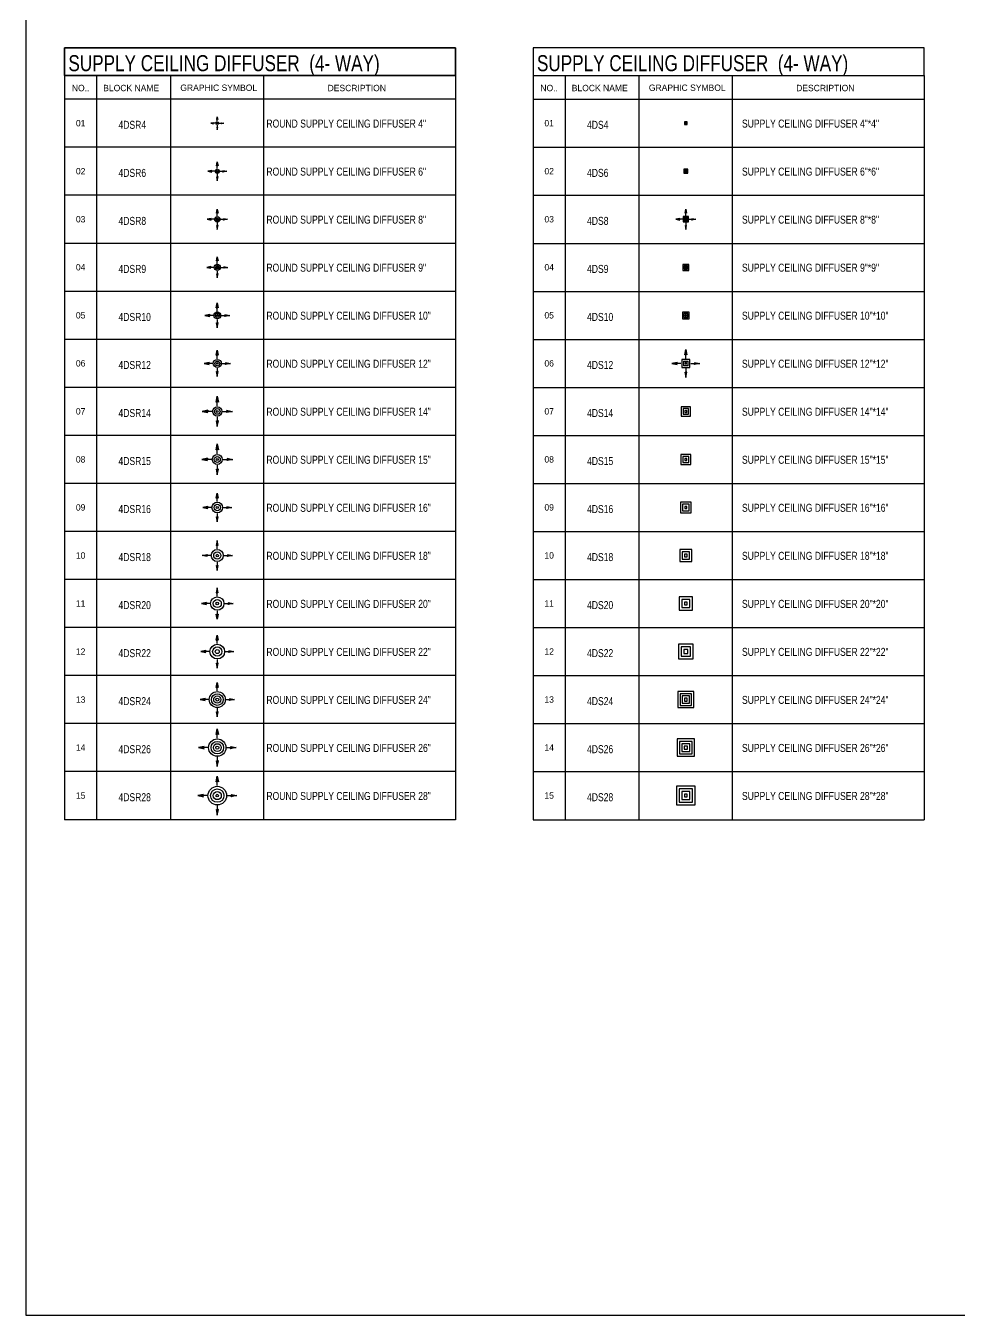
# Model space of a CAD drawing. Header units: millimetres. Extents: x -21221 to 1625077, y -149981 to 356550.
# Drawn here: x 232020 to 266989, y 212613 to 260938 of the extents above; entities that cross this region are included whole.
import ezdxf
from ezdxf.enums import TextEntityAlignment as Align

# ---------------------------------------------------------------- set-up
doc = ezdxf.new("R2010")
doc.units = ezdxf.units.MM
doc.header["$LTSCALE"] = 1000
doc.header["$MEASUREMENT"] = 0
doc.layers.get('0').update_dxf_attribs({"linetype": 'CONTINUOUS'})
doc.layers.add('11-F-A-DUCT', color=11, linetype='CONTINUOUS')
doc.layers.add('3- SUPPLY DUCT', color=3, linetype='CONTINUOUS')
doc.styles.add('STENCIL', font='stencil.shx')
doc.styles.add('style2', font='stencil.shx')

# ---------------------------------------------------------------- blocks, each defined once
blk = doc.blocks.new('4DS4')
at = {"color": 13}
for points in [[(-171, 0, 0, 21.4, 0), (-119, 0, 0, 0, 0), (-75, 0, 0, 0, 0)], [(0, 171, 0, 21.4, 0), (0, 119, 0, 0, 0), (0, 75, 0, 0, 0)], [(171, 0, 0, 21.4, 0), (119, 0, 0, 0, 0), (75, 0, 0, 0, 0)], [(0, -171, 0, 21.4, 0), (0, -119, 0, 0, 0), (0, -75, 0, 0, 0)]]:
    blk.add_lwpolyline(points, format="xyseb", dxfattribs=at)
at = {"color": 12}
blk.add_lwpolyline([(-50, -50), (50, -50), (50, 50), (-50, 50)], close=True, dxfattribs=at)
at = {"color": 13}
for points in [[(-30, -30), (30, -30), (30, 30), (-30, 30)], [(-10, -10), (10, -10), (10, 10), (-10, 10)]]:
    blk.add_lwpolyline(points, close=True, dxfattribs=at)
blk = doc.blocks.new('4DS6')
at = {"color": 13}
for points in [[(-245, 0, 0, 30.1, 0), (-172, 0, 0, 0, 0), (-110, 0, 0, 0, 0)], [(0, 245, 0, 30.1, 0), (0, 172, 0, 0, 0), (0, 110, 0, 0, 0)], [(245, 0, 0, 30.1, 0), (172, 0, 0, 0, 0), (110, 0, 0, 0, 0)], [(0, -245, 0, 30.1, 0), (0, -172, 0, 0, 0), (0, -110, 0, 0, 0)]]:
    blk.add_lwpolyline(points, format="xyseb", dxfattribs=at)
at = {"color": 12}
blk.add_lwpolyline([(-75, -75), (75, -75), (75, 75), (-75, 75)], close=True, dxfattribs=at)
at = {"color": 13}
for points in [[(-45, -45), (45, -45), (45, 45), (-45, 45)], [(-15, -15), (15, -15), (15, 15), (-15, 15)]]:
    blk.add_lwpolyline(points, close=True, dxfattribs=at)
blk = doc.blocks.new('4DS8')
at = {"color": 13}
for p, q in [((-228.125, 30), (-378.125, 0)), ((-125, 0), (-378.125, 0)), ((-378.125, 0), (-228.125, -30)), ((-228.125, 30), (-240.625, 0)), ((-228.125, -30), (-240.625, 0)), ((-30, 228.125), (0, 378.125)), ((-30, 228.125), (0, 240.625)), ((0, 125), (0, 378.125)), ((0, 378.125), (30, 228.125)), ((30, 228.125), (0, 240.625)), ((125, 0), (378.125, 0)), ((228.125, 30), (378.125, 0)), ((228.125, 30), (240.625, 0)), ((228.125, -30), (240.625, 0)), ((378.125, 0), (228.125, -30)), ((-30, -228.125), (0, -378.125)), ((-30, -228.125), (0, -240.625)), ((0, -125), (0, -378.125)), ((30, -228.125), (0, -240.625)), ((0, -378.125), (30, -228.125))]:
    blk.add_line(p, q, dxfattribs=at)
at = {"color": 12}
blk.add_lwpolyline([(-100, -100), (100, -100), (100, 100), (-100, 100)], close=True, dxfattribs=at)
at = {"color": 13}
for points in [[(-60, -60), (60, -60), (60, 60), (-60, 60)], [(-20, -20), (20, -20), (20, 20), (-20, 20)]]:
    blk.add_lwpolyline(points, close=True, dxfattribs=at)
for points in [[(-228.125, 30), (-240.625, 0), (-378.125, 0)], [(-228.125, -30), (-240.625, 0), (-378.125, 0)], [(-30, 228.125), (0, 240.625), (0, 378.125)], [(30, 228.125), (0, 240.625), (0, 378.125)], [(228.125, 30), (240.625, 0), (378.125, 0)], [(228.125, -30), (240.625, 0), (378.125, 0)], [(-30, -228.125), (0, -240.625), (0, -378.125)], [(30, -228.125), (0, -240.625), (0, -378.125)]]:
    blk.add_solid(points, dxfattribs=at)
blk = doc.blocks.new('4DS10')
at = {"color": 13}
for points in [[(0, 452, 0, 64.1, 0), (0, 295, 0, 0, 0), (0, 156, 0, 0, 0)], [(-452, 0, 0, 64.1, 0), (-295, 0, 0, 0, 0), (-156, 0, 0, 0, 0)], [(452, 0, 0, 64.1, 0), (295, 0, 0, 0, 0), (156, 0, 0, 0, 0)], [(0, -452, 0, 64.1, 0), (0, -295, 0, 0, 0), (0, -156, 0, 0, 0)]]:
    blk.add_lwpolyline(points, format="xyseb", dxfattribs=at)
at = {"color": 12}
blk.add_lwpolyline([(-125, -125), (125, -125), (125, 125), (-125, 125)], close=True, dxfattribs=at)
at = {"color": 13}
for points in [[(-75, -75), (75, -75), (75, 75), (-75, 75)], [(-25, -25), (25, -25), (25, 25), (-25, 25)]]:
    blk.add_lwpolyline(points, close=True, dxfattribs=at)
blk = doc.blocks.new('4DS12')
at = {"color": 13}
for p, q in [((-40, 325), (0, 525)), ((0, 188), (0, 525)), ((0, 525), (40, 325)), ((-325, 40), (-525, 0)), ((-188, 0), (-525, 0)), ((-525, 0), (-325, -40)), ((-325, 40), (-342, 0)), ((-325, -40), (-342, 0)), ((-90, 90), (-90, -90)), ((-90, 90), (90, 90)), ((-40, 325), (0, 342)), ((-30, 30), (-30, -30)), ((-30, 30), (30, 30)), ((40, 325), (0, 342)), ((30, -30), (30, 30)), ((90, -90), (90, 90)), ((188, 0), (525, 0)), ((325, 40), (525, 0)), ((325, 40), (342, 0)), ((325, -40), (342, 0)), ((525, 0), (325, -40)), ((90, -90), (-90, -90)), ((-40, -325), (0, -525)), ((-40, -325), (0, -342)), ((30, -30), (-30, -30)), ((0, -188), (0, -525)), ((40, -325), (0, -342)), ((0, -525), (40, -325))]:
    blk.add_line(p, q, dxfattribs=at)
at = {"color": 12}
blk.add_lwpolyline([(-150, -150), (150, -150), (150, 150), (-150, 150)], close=True, dxfattribs=at)
at = {"color": 13}
for points in [[(-40, 325), (0, 342), (0, 525)], [(40, 325), (0, 342), (0, 525)], [(-325, 40), (-342, 0), (-525, 0)], [(-325, -40), (-342, 0), (-525, 0)], [(325, 40), (342, 0), (525, 0)], [(325, -40), (342, 0), (525, 0)], [(-40, -325), (0, -342), (0, -525)], [(40, -325), (0, -342), (0, -525)]]:
    blk.add_solid(points, dxfattribs=at)
blk = doc.blocks.new('4DS16')
at = {"color": 13}
for points in [[(0, 657, 0, 89.8, 0), (0, 438, 0, 0, 0), (0, 244, 0, 0, 0)], [(-657, 0, 0, 89.8, 0), (-438, 0, 0, 0, 0), (-244, 0, 0, 0, 0)], [(657, 0, 0, 89.8, 0), (438, 0, 0, 0, 0), (244, 0, 0, 0, 0)], [(0, -657, 0, 89.8, 0), (0, -438, 0, 0, 0), (0, -244, 0, 0, 0)]]:
    blk.add_lwpolyline(points, format="xyseb", dxfattribs=at)
at = {"color": 12}
blk.add_lwpolyline([(-200, -200), (200, -200), (200, 200), (-200, 200)], close=True, dxfattribs=at)
at = {"color": 13}
for points in [[(-120, -120), (120, -120), (120, 120), (-120, 120)], [(-40, -40), (40, -40), (40, 40), (-40, 40)]]:
    blk.add_lwpolyline(points, close=True, dxfattribs=at)
blk = doc.blocks.new('4DS18')
at = {"color": 13}
for points in [[(0, 682, 0, 89.8, 0), (0, 463, 0, 0, 0), (0, 269, 0, 0, 0)], [(-682, 0, 0, 89.8, 0), (-463, 0, 0, 0, 0), (-269, 0, 0, 0, 0)], [(682, 0, 0, 89.8, 0), (463, 0, 0, 0, 0), (269, 0, 0, 0, 0)], [(0, -682, 0, 89.8, 0), (0, -463, 0, 0, 0), (0, -269, 0, 0, 0)]]:
    blk.add_lwpolyline(points, format="xyseb", dxfattribs=at)
at = {"color": 12}
blk.add_lwpolyline([(-225, -225), (225, -225), (225, 225), (-225, 225)], close=True, dxfattribs=at)
at = {"color": 13}
for points in [[(-135, -135), (135, -135), (135, 135), (-135, 135)], [(-45, -45), (45, -45), (45, 45), (-45, 45)]]:
    blk.add_lwpolyline(points, close=True, dxfattribs=at)
blk = doc.blocks.new('4DS20')
at = {"color": 13}
for points in [[(0, 784, 0, 105, 0), (0, 528, 0, 0, 0), (0, 301, 0, 0, 0)], [(-784, 0, 0, 105, 0), (-528, 0, 0, 0, 0), (-301, 0, 0, 0, 0)], [(784, 0, 0, 105, 0), (528, 0, 0, 0, 0), (301, 0, 0, 0, 0)], [(0, -784, 0, 105, 0), (0, -528, 0, 0, 0), (0, -301, 0, 0, 0)]]:
    blk.add_lwpolyline(points, format="xyseb", dxfattribs=at)
at = {"color": 12}
blk.add_lwpolyline([(-250, -250), (250, -250), (250, 250), (-250, 250)], close=True, dxfattribs=at)
at = {"color": 13}
for points in [[(-150, -150), (150, -150), (150, 150), (-150, 150)], [(-50, -50), (50, -50), (50, 50), (-50, 50)]]:
    blk.add_lwpolyline(points, close=True, dxfattribs=at)
blk = doc.blocks.new('4DS22')
at = {"color": 13}
for points in [[(0, 875, 0, 118, 0), (0, 588, 0, 0, 0), (0, 332, 0, 0, 0)], [(-875, 0, 0, 118, 0), (-588, 0, 0, 0, 0), (-332, 0, 0, 0, 0)], [(875, 0, 0, 118, 0), (588, 0, 0, 0, 0), (332, 0, 0, 0, 0)], [(0, -875, 0, 118, 0), (0, -588, 0, 0, 0), (0, -332, 0, 0, 0)]]:
    blk.add_lwpolyline(points, format="xyseb", dxfattribs=at)
at = {"color": 12}
blk.add_lwpolyline([(-275, -275), (275, -275), (275, 275), (-275, 275)], close=True, dxfattribs=at)
at = {"color": 13}
for points in [[(-175, -175), (175, -175), (175, 175), (-175, 175)], [(-75, -75), (75, -75), (75, 75), (-75, 75)]]:
    blk.add_lwpolyline(points, close=True, dxfattribs=at)
blk = doc.blocks.new('4DS24')
at = {"color": 13}
for points in [[(0, 967, 0, 131, 0), (0, 648, 0, 0, 0), (0, 364, 0, 0, 0)], [(-967, 0, 0, 131, 0), (-648, 0, 0, 0, 0), (-364, 0, 0, 0, 0)], [(967, 0, 0, 131, 0), (648, 0, 0, 0, 0), (364, 0, 0, 0, 0)], [(0, -967, 0, 131, 0), (0, -648, 0, 0, 0), (0, -364, 0, 0, 0)]]:
    blk.add_lwpolyline(points, format="xyseb", dxfattribs=at)
at = {"color": 12}
blk.add_lwpolyline([(-300, -300), (300, -300), (300, 300), (-300, 300)], close=True, dxfattribs=at)
at = {"color": 13}
for points in [[(-218, -218), (218, -218), (218, 218), (-218, 218)], [(-136, -136), (136, -136), (136, 136), (-136, 136)], [(-55, -55), (55, -55), (55, 55), (-55, 55)]]:
    blk.add_lwpolyline(points, close=True, dxfattribs=at)
blk = doc.blocks.new('4DS26')
at = {"color": 13}
for points in [[(0, 992, 0, 131, 0), (0, 673, 0, 0, 0), (0, 389, 0, 0, 0)], [(-992, 0, 0, 131, 0), (-673, 0, 0, 0, 0), (-389, 0, 0, 0, 0)], [(992, 0, 0, 131, 0), (673, 0, 0, 0, 0), (389, 0, 0, 0, 0)], [(0, -992, 0, 131, 0), (0, -673, 0, 0, 0), (0, -389, 0, 0, 0)]]:
    blk.add_lwpolyline(points, format="xyseb", dxfattribs=at)
at = {"color": 12}
blk.add_lwpolyline([(-325, -325), (325, -325), (325, 325), (-325, 325)], close=True, dxfattribs=at)
at = {"color": 13}
for points in [[(-236, -236), (236, -236), (236, 236), (-236, 236)], [(-148, -148), (148, -148), (148, 148), (-148, 148)], [(-59, -59), (59, -59), (59, 59), (-59, 59)]]:
    blk.add_lwpolyline(points, close=True, dxfattribs=at)
blk = doc.blocks.new('4DS28')
at = {"color": 13}
for points in [[(0, 950, 0, 118, 0), (0, 663, 0, 0, 0), (0, 407, 0, 0, 0)], [(-950, 0, 0, 118, 0), (-663, 0, 0, 0, 0), (-407, 0, 0, 0, 0)], [(950, 0, 0, 118, 0), (663, 0, 0, 0, 0), (407, 0, 0, 0, 0)], [(0, -950, 0, 118, 0), (0, -663, 0, 0, 0), (0, -407, 0, 0, 0)]]:
    blk.add_lwpolyline(points, format="xyseb", dxfattribs=at)
at = {"color": 12}
blk.add_lwpolyline([(-350, -350), (350, -350), (350, 350), (-350, 350)], close=True, dxfattribs=at)
at = {"color": 13}
for points in [[(-250, -250), (250, -250), (250, 250), (-250, 250)], [(-150, -150), (150, -150), (150, 150), (-150, 150)], [(-50, -50), (50, -50), (50, 50), (-50, 50)]]:
    blk.add_lwpolyline(points, close=True, dxfattribs=at)
blk = doc.blocks.new('4DS9')
at = {"color": 13}
for points in [[(-283, 0, 0, 30.1, 0), (-210, 0, 0, 0, 0), (-148, 0, 0, 0, 0)], [(0, 283, 0, 30.1, 0), (0, 210, 0, 0, 0), (0, 148, 0, 0, 0)], [(283, 0, 0, 30.1, 0), (210, 0, 0, 0, 0), (148, 0, 0, 0, 0)], [(0, -283, 0, 30.1, 0), (0, -210, 0, 0, 0), (0, -148, 0, 0, 0)]]:
    blk.add_lwpolyline(points, format="xyseb", dxfattribs=at)
at = {"color": 12}
blk.add_lwpolyline([(-112, -112), (112, -112), (112, 112), (-112, 112)], close=True, dxfattribs=at)
at = {"color": 13}
for points in [[(-68, -68), (68, -68), (68, 68), (-68, 68)], [(-22, -22), (22, -22), (22, 22), (-22, 22)]]:
    blk.add_lwpolyline(points, close=True, dxfattribs=at)
blk = doc.blocks.new('4DS15')
at = {"color": 13}
for points in [[(0, 677, 0, 96.2, 0), (0, 443, 0, 0, 0), (0, 234, 0, 0, 0)], [(-677, 0, 0, 96.2, 0), (-443, 0, 0, 0, 0), (-234, 0, 0, 0, 0)], [(677, 0, 0, 96.2, 0), (443, 0, 0, 0, 0), (234, 0, 0, 0, 0)], [(0, -677, 0, 96.2, 0), (0, -443, 0, 0, 0), (0, -234, 0, 0, 0)]]:
    blk.add_lwpolyline(points, format="xyseb", dxfattribs=at)
at = {"color": 12}
blk.add_lwpolyline([(-187, -187), (187, -187), (187, 187), (-187, 187)], close=True, dxfattribs=at)
at = {"color": 13}
for points in [[(-112, -112), (112, -112), (112, 112), (-112, 112)], [(-37, -37), (37, -37), (37, 37), (-37, 37)]]:
    blk.add_lwpolyline(points, close=True, dxfattribs=at)
blk = doc.blocks.new('4DS14')
at = {"color": 13}
for points in [[(0, 632, 0, 89.8, 0), (0, 413, 0, 0, 0), (0, 219, 0, 0, 0)], [(-632, 0, 0, 89.8, 0), (-413, 0, 0, 0, 0), (-219, 0, 0, 0, 0)], [(632, 0, 0, 89.8, 0), (413, 0, 0, 0, 0), (219, 0, 0, 0, 0)], [(0, -632, 0, 89.8, 0), (0, -413, 0, 0, 0), (0, -219, 0, 0, 0)]]:
    blk.add_lwpolyline(points, format="xyseb", dxfattribs=at)
at = {"color": 12}
blk.add_lwpolyline([(-175, -175), (175, -175), (175, 175), (-175, 175)], close=True, dxfattribs=at)
at = {"color": 13}
for points in [[(-105, -105), (105, -105), (105, 105), (-105, 105)], [(-35, -35), (35, -35), (35, 35), (-35, 35)]]:
    blk.add_lwpolyline(points, close=True, dxfattribs=at)
blk = doc.blocks.new('4DSR4')
at = {"color": 13}
for p, q in [((-144, 20), (-244, 0)), ((-75, 0), (-244, 0)), ((-244, 0), (-144, -20)), ((-144, 20), (-152, 0)), ((-144, -20), (-152, 0)), ((-20, 144), (0, 244)), ((-20, 144), (0, 152)), ((0, 75), (0, 244)), ((0, 244), (20, 144)), ((20, 144), (0, 152)), ((75, 0), (244, 0)), ((144, 20), (244, 0)), ((144, 20), (152, 0)), ((144, -20), (152, 0)), ((244, 0), (144, -20)), ((-20, -144), (0, -244)), ((-20, -144), (0, -152)), ((0, -75), (0, -244)), ((20, -144), (0, -152)), ((0, -244), (20, -144))]:
    blk.add_line(p, q, dxfattribs=at)
at = {"color": 12}
blk.add_circle((0, 0), 50, dxfattribs=at)
at = {"color": 13}
for radius in [30, 10]:
    blk.add_circle((0, 0), radius, dxfattribs=at)
for points in [[(-144, 20), (-152, 0), (-244, 0)], [(-144, -20), (-152, 0), (-244, 0)], [(-20, 144), (0, 152), (0, 244)], [(20, 144), (0, 152), (0, 244)], [(144, 20), (152, 0), (244, 0)], [(144, -20), (152, 0), (244, 0)], [(-20, -144), (0, -152), (0, -244)], [(20, -144), (0, -152), (0, -244)]]:
    blk.add_solid(points, dxfattribs=at)
blk = doc.blocks.new('4DSR6')
at = {"color": 13}
for p, q in [((-203.125, 30), (-353.125, 0)), ((-100, 0), (-353.125, 0)), ((-353.125, 0), (-203.125, -30)), ((-203.125, 30), (-215.625, 0)), ((-203.125, -30), (-215.625, 0)), ((-30, 203.125), (0, 353.125)), ((-30, 203.125), (0, 215.625)), ((0, 100), (0, 353.125)), ((0, 353.125), (30, 203.125)), ((30, 203.125), (0, 215.625)), ((100, 0), (353.125, 0)), ((203.125, 30), (353.125, 0)), ((203.125, 30), (215.625, 0)), ((203.125, -30), (215.625, 0)), ((353.125, 0), (203.125, -30)), ((-30, -203.125), (0, -353.125)), ((-30, -203.125), (0, -215.625)), ((0, -100), (0, -353.125)), ((30, -203.125), (0, -215.625)), ((0, -353.125), (30, -203.125))]:
    blk.add_line(p, q, dxfattribs=at)
at = {"color": 12}
blk.add_circle((0, 0), 75, dxfattribs=at)
at = {"color": 13}
for radius in [45, 15]:
    blk.add_circle((0, 0), radius, dxfattribs=at)
for points in [[(-203.125, 30), (-215.625, 0), (-353.125, 0)], [(-203.125, -30), (-215.625, 0), (-353.125, 0)], [(-30, 203.125), (0, 215.625), (0, 353.125)], [(30, 203.125), (0, 215.625), (0, 353.125)], [(203.125, 30), (215.625, 0), (353.125, 0)], [(203.125, -30), (215.625, 0), (353.125, 0)], [(-30, -203.125), (0, -215.625), (0, -353.125)], [(30, -203.125), (0, -215.625), (0, -353.125)]]:
    blk.add_solid(points, dxfattribs=at)
blk = doc.blocks.new('4DSR8')
at = {"color": 13}
for p, q in [((-228.125, 30), (-378.125, 0)), ((-125, 0), (-378.125, 0)), ((-378.125, 0), (-228.125, -30)), ((-228.125, 30), (-240.625, 0)), ((-228.125, -30), (-240.625, 0)), ((-30, 228.125), (0, 378.125)), ((-30, 228.125), (0, 240.625)), ((0, 125), (0, 378.125)), ((0, 378.125), (30, 228.125)), ((30, 228.125), (0, 240.625)), ((125, 0), (378.125, 0)), ((228.125, 30), (378.125, 0)), ((228.125, 30), (240.625, 0)), ((228.125, -30), (240.625, 0)), ((378.125, 0), (228.125, -30)), ((-30, -228.125), (0, -378.125)), ((-30, -228.125), (0, -240.625)), ((0, -125), (0, -378.125)), ((30, -228.125), (0, -240.625)), ((0, -378.125), (30, -228.125))]:
    blk.add_line(p, q, dxfattribs=at)
at = {"color": 12}
blk.add_circle((0, 0), 100, dxfattribs=at)
at = {"color": 13}
for radius in [60, 20]:
    blk.add_circle((0, 0), radius, dxfattribs=at)
for points in [[(-228.125, 30), (-240.625, 0), (-378.125, 0)], [(-228.125, -30), (-240.625, 0), (-378.125, 0)], [(-30, 228.125), (0, 240.625), (0, 378.125)], [(30, 228.125), (0, 240.625), (0, 378.125)], [(228.125, 30), (240.625, 0), (378.125, 0)], [(228.125, -30), (240.625, 0), (378.125, 0)], [(-30, -228.125), (0, -240.625), (0, -378.125)], [(30, -228.125), (0, -240.625), (0, -378.125)]]:
    blk.add_solid(points, dxfattribs=at)
blk = doc.blocks.new('4DSR9')
at = {"color": 13}
for p, q in [((-240.625, 30), (-390.625, 0)), ((-137.5, 0), (-390.625, 0)), ((-390.625, 0), (-240.625, -30)), ((-240.625, 30), (-253.125, 0)), ((-240.625, -30), (-253.125, 0)), ((-30, 240.625), (0, 390.625)), ((-30, 240.625), (0, 253.125)), ((0, 137.5), (0, 390.625)), ((0, 390.625), (30, 240.625)), ((30, 240.625), (0, 253.125)), ((137.5, 0), (390.625, 0)), ((240.625, 30), (390.625, 0)), ((240.625, 30), (253.125, 0)), ((240.625, -30), (253.125, 0)), ((390.625, 0), (240.625, -30)), ((-30, -240.625), (0, -390.625)), ((-30, -240.625), (0, -253.125)), ((0, -137.5), (0, -390.625)), ((30, -240.625), (0, -253.125)), ((0, -390.625), (30, -240.625))]:
    blk.add_line(p, q, dxfattribs=at)
at = {"color": 12}
blk.add_circle((0, 0), 112.5, dxfattribs=at)
at = {"color": 13}
for radius in [67.5, 22.5]:
    blk.add_circle((0, 0), radius, dxfattribs=at)
for points in [[(-240.625, 30), (-253.125, 0), (-390.625, 0)], [(-240.625, -30), (-253.125, 0), (-390.625, 0)], [(-30, 240.625), (0, 253.125), (0, 390.625)], [(30, 240.625), (0, 253.125), (0, 390.625)], [(240.625, 30), (253.125, 0), (390.625, 0)], [(240.625, -30), (253.125, 0), (390.625, 0)], [(-30, -240.625), (0, -253.125), (0, -390.625)], [(30, -240.625), (0, -253.125), (0, -390.625)]]:
    blk.add_solid(points, dxfattribs=at)
blk = doc.blocks.new('4DSR10')
at = {"color": 13}
for p, q in [((-278.90625, 37.5), (-466.40625, 0)), ((-150, 0), (-466.40625, 0)), ((-466.40625, 0), (-278.90625, -37.5)), ((-278.90625, 37.5), (-294.53125, 0)), ((-278.90625, -37.5), (-294.53125, 0)), ((-37.5, 278.90625), (0, 466.40625)), ((-37.5, 278.90625), (0, 294.53125)), ((0, 150), (0, 466.40625)), ((0, 466.40625), (37.5, 278.90625)), ((37.5, 278.90625), (0, 294.53125)), ((150, 0), (466.40625, 0)), ((278.90625, 37.5), (466.40625, 0)), ((278.90625, 37.5), (294.53125, 0)), ((278.90625, -37.5), (294.53125, 0)), ((466.40625, 0), (278.90625, -37.5)), ((-37.5, -278.90625), (0, -466.40625)), ((-37.5, -278.90625), (0, -294.53125)), ((0, -150), (0, -466.40625)), ((37.5, -278.90625), (0, -294.53125)), ((0, -466.40625), (37.5, -278.90625))]:
    blk.add_line(p, q, dxfattribs=at)
at = {"color": 12}
blk.add_circle((0, 0), 125, dxfattribs=at)
at = {"color": 13}
for radius in [75, 25]:
    blk.add_circle((0, 0), radius, dxfattribs=at)
for points in [[(-278.90625, 37.5), (-294.53125, 0), (-466.40625, 0)], [(-278.90625, -37.5), (-294.53125, 0), (-466.40625, 0)], [(-37.5, 278.90625), (0, 294.53125), (0, 466.40625)], [(37.5, 278.90625), (0, 294.53125), (0, 466.40625)], [(278.90625, 37.5), (294.53125, 0), (466.40625, 0)], [(278.90625, -37.5), (294.53125, 0), (466.40625, 0)], [(-37.5, -278.90625), (0, -294.53125), (0, -466.40625)], [(37.5, -278.90625), (0, -294.53125), (0, -466.40625)]]:
    blk.add_solid(points, dxfattribs=at)
blk = doc.blocks.new('4DSR12')
at = {"color": 13}
for p, q in [((-37.5, 303.90625), (0, 491.40625)), ((0, 175), (0, 491.40625)), ((0, 491.40625), (37.5, 303.90625)), ((-303.90625, 37.5), (-491.40625, 0)), ((-175, 0), (-491.40625, 0)), ((-491.40625, 0), (-303.90625, -37.5)), ((-303.90625, 37.5), (-319.53125, 0)), ((-303.90625, -37.5), (-319.53125, 0)), ((-37.5, 303.90625), (0, 319.53125)), ((37.5, 303.90625), (0, 319.53125)), ((175, 0), (491.40625, 0)), ((303.90625, 37.5), (491.40625, 0)), ((303.90625, 37.5), (319.53125, 0)), ((303.90625, -37.5), (319.53125, 0)), ((491.40625, 0), (303.90625, -37.5)), ((-37.5, -303.90625), (0, -491.40625)), ((-37.5, -303.90625), (0, -319.53125)), ((0, -175), (0, -491.40625)), ((37.5, -303.90625), (0, -319.53125)), ((0, -491.40625), (37.5, -303.90625))]:
    blk.add_line(p, q, dxfattribs=at)
at = {"color": 12}
blk.add_circle((0, 0), 150, dxfattribs=at)
at = {"color": 13}
for radius in [90, 30]:
    blk.add_circle((0, 0), radius, dxfattribs=at)
for points in [[(-37.5, 303.90625), (0, 319.53125), (0, 491.40625)], [(37.5, 303.90625), (0, 319.53125), (0, 491.40625)], [(-303.90625, 37.5), (-319.53125, 0), (-491.40625, 0)], [(-303.90625, -37.5), (-319.53125, 0), (-491.40625, 0)], [(303.90625, 37.5), (319.53125, 0), (491.40625, 0)], [(303.90625, -37.5), (319.53125, 0), (491.40625, 0)], [(-37.5, -303.90625), (0, -319.53125), (0, -491.40625)], [(37.5, -303.90625), (0, -319.53125), (0, -491.40625)]]:
    blk.add_solid(points, dxfattribs=at)
blk = doc.blocks.new('4DSR14')
at = {"color": 13}
for p, q in [((-44, 350), (0, 569)), ((0, 200), (0, 569)), ((0, 569), (44, 350)), ((-350, 44), (-569, 0)), ((-200, 0), (-569, 0)), ((-569, 0), (-350, -44)), ((-350, 44), (-369, 0)), ((-350, -44), (-369, 0)), ((-44, 350), (0, 369)), ((44, 350), (0, 369)), ((200, 0), (569, 0)), ((350, 44), (569, 0)), ((350, 44), (369, 0)), ((350, -44), (369, 0)), ((569, 0), (350, -44)), ((-44, -350), (0, -569)), ((-44, -350), (0, -369)), ((0, -200), (0, -569)), ((44, -350), (0, -369)), ((0, -569), (44, -350))]:
    blk.add_line(p, q, dxfattribs=at)
at = {"color": 12}
blk.add_circle((0, 0), 175, dxfattribs=at)
at = {"color": 13}
for radius in [105, 35]:
    blk.add_circle((0, 0), radius, dxfattribs=at)
for points in [[(-44, 350), (0, 369), (0, 569)], [(44, 350), (0, 369), (0, 569)], [(-350, 44), (-369, 0), (-569, 0)], [(-350, -44), (-369, 0), (-569, 0)], [(350, 44), (369, 0), (569, 0)], [(350, -44), (369, 0), (569, 0)], [(-44, -350), (0, -369), (0, -569)], [(44, -350), (0, -369), (0, -569)]]:
    blk.add_solid(points, dxfattribs=at)
blk = doc.blocks.new('4DSR15')
at = {"color": 13}
for p, q in [((-44, 363), (0, 582)), ((0, 213), (0, 582)), ((0, 582), (44, 363)), ((-363, 44), (-582, 0)), ((-213, 0), (-582, 0)), ((-582, 0), (-363, -44)), ((-363, 44), (-381, 0)), ((-363, -44), (-381, 0)), ((-44, 363), (0, 381)), ((44, 363), (0, 381)), ((213, 0), (582, 0)), ((363, 44), (582, 0)), ((363, 44), (381, 0)), ((-44, -363), (0, -582)), ((-44, -363), (0, -381)), ((0, -213), (0, -582)), ((44, -363), (0, -381)), ((0, -582), (44, -363)), ((363, -44), (381, 0)), ((582, 0), (363, -44))]:
    blk.add_line(p, q, dxfattribs=at)
at = {"color": 12}
blk.add_circle((0, 0), 187, dxfattribs=at)
at = {"color": 13}
for radius in [112, 37.5]:
    blk.add_circle((0, 0), radius, dxfattribs=at)
for points in [[(-44, 363), (0, 381), (0, 582)], [(44, 363), (0, 381), (0, 582)], [(-363, 44), (-381, 0), (-582, 0)], [(-363, -44), (-381, 0), (-582, 0)], [(363, 44), (381, 0), (582, 0)], [(-44, -363), (0, -381), (0, -582)], [(44, -363), (0, -381), (0, -582)], [(363, -44), (381, 0), (582, 0)]]:
    blk.add_solid(points, dxfattribs=at)
blk = doc.blocks.new('4DSR16')
at = {"color": 13}
for p, q in [((-37.5, 353.90625), (0, 541.40625)), ((0, 225), (0, 541.40625)), ((0, 541.40625), (37.5, 353.90625)), ((-353.90625, 37.5), (-541.40625, 0)), ((-225, 0), (-541.40625, 0)), ((-541.40625, 0), (-353.90625, -37.5)), ((-353.90625, 37.5), (-369.53125, 0)), ((-353.90625, -37.5), (-369.53125, 0)), ((-37.5, 353.90625), (0, 369.53125)), ((37.5, 353.90625), (0, 369.53125)), ((225, 0), (541.40625, 0)), ((353.90625, 37.5), (541.40625, 0)), ((353.90625, 37.5), (369.53125, 0)), ((353.90625, -37.5), (369.53125, 0)), ((541.40625, 0), (353.90625, -37.5)), ((-37.5, -353.90625), (0, -541.40625)), ((-37.5, -353.90625), (0, -369.53125)), ((0, -225), (0, -541.40625)), ((37.5, -353.90625), (0, -369.53125)), ((0, -541.40625), (37.5, -353.90625))]:
    blk.add_line(p, q, dxfattribs=at)
at = {"color": 12}
blk.add_circle((0, 0), 200, dxfattribs=at)
at = {"color": 13}
for radius in [120, 40]:
    blk.add_circle((0, 0), radius, dxfattribs=at)
for points in [[(-37.5, 353.90625), (0, 369.53125), (0, 541.40625)], [(37.5, 353.90625), (0, 369.53125), (0, 541.40625)], [(-353.90625, 37.5), (-369.53125, 0), (-541.40625, 0)], [(-353.90625, -37.5), (-369.53125, 0), (-541.40625, 0)], [(353.90625, 37.5), (369.53125, 0), (541.40625, 0)], [(353.90625, -37.5), (369.53125, 0), (541.40625, 0)], [(-37.5, -353.90625), (0, -369.53125), (0, -541.40625)], [(37.5, -353.90625), (0, -369.53125), (0, -541.40625)]]:
    blk.add_solid(points, dxfattribs=at)
blk = doc.blocks.new('4DSR18')
at = {"color": 13}
for p, q in [((0, 566.40625), (-37.5, 378.90625)), ((0, 250), (0, 566.40625)), ((37.5, 378.90625), (0, 566.40625)), ((-566.40625, 0), (-378.90625, 37.5)), ((-250, 0), (-566.40625, 0)), ((-378.90625, -37.5), (-566.40625, 0)), ((-378.90625, 37.5), (-394.53125, 0)), ((-378.90625, -37.5), (-394.53125, 0)), ((-37.5, 378.90625), (0, 394.53125)), ((37.5, 378.90625), (0, 394.53125)), ((250, 0), (566.40625, 0)), ((378.90625, 37.5), (566.40625, 0)), ((378.90625, 37.5), (394.53125, 0)), ((378.90625, -37.5), (394.53125, 0)), ((566.40625, 0), (378.90625, -37.5)), ((-37.5, -378.90625), (0, -566.40625)), ((-37.5, -378.90625), (0, -394.53125)), ((0, -250), (0, -566.40625)), ((37.5, -378.90625), (0, -394.53125)), ((0, -566.40625), (37.5, -378.90625))]:
    blk.add_line(p, q, dxfattribs=at)
at = {"color": 12}
blk.add_circle((0, 0), 225, dxfattribs=at)
at = {"color": 13}
for radius in [135, 45]:
    blk.add_circle((0, 0), radius, dxfattribs=at)
for points in [[(-37.5, 378.90625), (0, 394.53125), (0, 566.40625)], [(37.5, 378.90625), (0, 394.53125), (0, 566.40625)], [(-378.90625, 37.5), (-394.53125, 0), (-566.40625, 0)], [(-378.90625, -37.5), (-394.53125, 0), (-566.40625, 0)], [(378.90625, 37.5), (394.53125, 0), (566.40625, 0)], [(378.90625, -37.5), (394.53125, 0), (566.40625, 0)], [(-37.5, -378.90625), (0, -394.53125), (0, -566.40625)], [(37.5, -378.90625), (0, -394.53125), (0, -566.40625)]]:
    blk.add_solid(points, dxfattribs=at)
blk = doc.blocks.new('4DSR20')
at = {"color": 13}
for p, q in [((0, 591.40625), (-37.5, 403.90625)), ((0, 275), (0, 591.40625)), ((37.5, 403.90625), (0, 591.40625)), ((-403.90625, 37.5), (-591.40625, 0)), ((-275, 0), (-591.40625, 0)), ((-591.40625, 0), (-403.90625, -37.5)), ((-403.90625, 37.5), (-419.53125, 0)), ((-403.90625, -37.5), (-419.53125, 0)), ((-37.5, 403.90625), (0, 419.53125)), ((37.5, 403.90625), (0, 419.53125)), ((275, 0), (591.40625, 0)), ((403.90625, 37.5), (591.40625, 0)), ((403.90625, 37.5), (419.53125, 0)), ((403.90625, -37.5), (419.53125, 0)), ((591.40625, 0), (403.90625, -37.5)), ((-37.5, -403.90625), (0, -419.53125)), ((0, -591.40625), (-37.5, -403.90625)), ((0, -275), (0, -591.40625)), ((37.5, -403.90625), (0, -591.40625)), ((37.5, -403.90625), (0, -419.53125))]:
    blk.add_line(p, q, dxfattribs=at)
at = {"color": 12}
blk.add_circle((0, 0), 250, dxfattribs=at)
at = {"color": 13}
for radius in [150, 50]:
    blk.add_circle((0, 0), radius, dxfattribs=at)
for points in [[(-37.5, 403.90625), (0, 419.53125), (0, 591.40625)], [(37.5, 403.90625), (0, 419.53125), (0, 591.40625)], [(-403.90625, 37.5), (-419.53125, 0), (-591.40625, 0)], [(-403.90625, -37.5), (-419.53125, 0), (-591.40625, 0)], [(403.90625, 37.5), (419.53125, 0), (591.40625, 0)], [(403.90625, -37.5), (419.53125, 0), (591.40625, 0)], [(-37.5, -403.90625), (0, -419.53125), (0, -591.40625)], [(37.5, -403.90625), (0, -419.53125), (0, -591.40625)]]:
    blk.add_solid(points, dxfattribs=at)
blk = doc.blocks.new('4DSR22')
at = {"color": 13}
for p, q in [((-37.5, 428.90625), (0, 616.40625)), ((0, 300), (0, 616.40625)), ((0, 616.40625), (37.5, 428.90625)), ((-428.90625, 37.5), (-616.40625, 0)), ((-300, 0), (-616.40625, 0)), ((-616.40625, 0), (-428.90625, -37.5)), ((-428.90625, 37.5), (-444.53125, 0)), ((-428.90625, -37.5), (-444.53125, 0)), ((-37.5, 428.90625), (0, 444.53125)), ((37.5, 428.90625), (0, 444.53125)), ((300, 0), (616.40625, 0)), ((428.90625, 37.5), (616.40625, 0)), ((428.90625, 37.5), (444.53125, 0)), ((428.90625, -37.5), (444.53125, 0)), ((616.40625, 0), (428.90625, -37.5)), ((-37.5, -428.90625), (0, -616.40625)), ((-37.5, -428.90625), (0, -444.53125)), ((0, -300), (0, -616.40625)), ((37.5, -428.90625), (0, -444.53125)), ((0, -616.40625), (37.5, -428.90625))]:
    blk.add_line(p, q, dxfattribs=at)
at = {"color": 12}
blk.add_circle((0, 0), 275, dxfattribs=at)
at = {"color": 13}
for radius in [175, 75]:
    blk.add_circle((0, 0), radius, dxfattribs=at)
for points in [[(-37.5, 428.90625), (0, 444.53125), (0, 616.40625)], [(37.5, 428.90625), (0, 444.53125), (0, 616.40625)], [(-428.90625, 37.5), (-444.53125, 0), (-616.40625, 0)], [(-428.90625, -37.5), (-444.53125, 0), (-616.40625, 0)], [(428.90625, 37.5), (444.53125, 0), (616.40625, 0)], [(428.90625, -37.5), (444.53125, 0), (616.40625, 0)], [(-37.5, -428.90625), (0, -444.53125), (0, -616.40625)], [(37.5, -428.90625), (0, -444.53125), (0, -616.40625)]]:
    blk.add_solid(points, dxfattribs=at)
blk = doc.blocks.new('4DSR24')
at = {"color": 13}
for p, q in [((-38, 454), (0, 641)), ((0, 325), (0, 641)), ((0, 641), (37, 454)), ((-454, 37), (-641, 0)), ((-454, 37), (-470, 0)), ((-38, 454), (0, 470)), ((37, 454), (0, 470)), ((325, 0), (641, 0)), ((454, 37), (641, 0)), ((454, 37), (470, 0)), ((454, -38), (470, 0)), ((641, 0), (454, -38)), ((-325, 0), (-641, 0)), ((-641, 0), (-454, -38)), ((-454, -38), (-470, 0)), ((-38, -454), (0, -641)), ((-38, -454), (0, -470)), ((0, -325), (0, -641)), ((37, -454), (0, -470)), ((0, -641), (37, -454))]:
    blk.add_line(p, q, dxfattribs=at)
at = {"color": 12}
blk.add_circle((0, 0), 300, dxfattribs=at)
at = {"color": 13}
for radius in [218, 136, 54.5]:
    blk.add_circle((0, 0), radius, dxfattribs=at)
for points in [[(-38, 454), (0, 470), (0, 641)], [(37, 454), (0, 470), (0, 641)], [(-454, 37), (-470, 0), (-641, 0)], [(454, 37), (470, 0), (641, 0)], [(454, -38), (470, 0), (641, 0)], [(-454, -38), (-470, 0), (-641, 0)], [(-38, -454), (0, -470), (0, -641)], [(37, -454), (0, -470), (0, -641)]]:
    blk.add_solid(points, dxfattribs=at)
blk = doc.blocks.new('4DSR26')
at = {"color": 13}
for p, q in [((-42, 495), (0, 706)), ((-42, 495), (0, 513)), ((0, 350), (0, 706)), ((0, 706), (42, 495)), ((42, 495), (0, 513)), ((-495, 42), (-706, 0)), ((-350, 0), (-706, 0)), ((-706, 0), (-495, -42)), ((-495, 42), (-513, 0)), ((-495, -42), (-513, 0)), ((350, 0), (706, 0)), ((495, 42), (706, 0)), ((495, 42), (513, 0)), ((495, -42), (513, 0)), ((706, 0), (495, -42)), ((0, -350), (0, -706)), ((-42, -495), (0, -706)), ((-42, -495), (0, -513)), ((42, -495), (0, -513)), ((0, -706), (42, -495))]:
    blk.add_line(p, q, dxfattribs=at)
at = {"color": 12}
blk.add_circle((0, 0), 325, dxfattribs=at)
at = {"color": 13}
for radius in [236, 148, 59.1]:
    blk.add_circle((0, 0), radius, dxfattribs=at)
for points in [[(-42, 495), (0, 513), (0, 706)], [(42, 495), (0, 513), (0, 706)], [(-495, 42), (-513, 0), (-706, 0)], [(-495, -42), (-513, 0), (-706, 0)], [(495, 42), (513, 0), (706, 0)], [(495, -42), (513, 0), (706, 0)], [(-42, -495), (0, -513), (0, -706)], [(42, -495), (0, -513), (0, -706)]]:
    blk.add_solid(points, dxfattribs=at)
blk = doc.blocks.new('4DSR28')
at = {"color": 13}
for p, q in [((-42, 520), (0, 731)), ((-42, 520), (0, 538)), ((0, 375), (0, 731)), ((0, 731), (42, 520)), ((42, 520), (0, 538)), ((-520, 42), (-731, 0)), ((-520, 42), (-538, 0)), ((375, 0), (731, 0)), ((520, 42), (731, 0)), ((520, 42), (538, 0)), ((520, -42), (538, 0)), ((731, 0), (520, -42)), ((-375, 0), (-731, 0)), ((-731, 0), (-520, -42)), ((-520, -42), (-538, 0)), ((0, -375), (0, -731)), ((-42, -520), (0, -731)), ((-42, -520), (0, -538)), ((42, -520), (0, -538)), ((0, -731), (42, -520))]:
    blk.add_line(p, q, dxfattribs=at)
at = {"color": 12}
blk.add_circle((0, 0), 350, dxfattribs=at)
at = {"color": 13}
for radius in [250, 150, 50]:
    blk.add_circle((0, 0), radius, dxfattribs=at)
for points in [[(-42, 520), (0, 538), (0, 731)], [(42, 520), (0, 538), (0, 731)], [(-520, 42), (-538, 0), (-731, 0)], [(520, 42), (538, 0), (731, 0)], [(520, -42), (538, 0), (731, 0)], [(-520, -42), (-538, 0), (-731, 0)], [(-42, -520), (0, -538), (0, -731)], [(42, -520), (0, -538), (0, -731)]]:
    blk.add_solid(points, dxfattribs=at)

msp = doc.modelspace()

# ---------------------------------------------------------------- linework, layer by layer
at = {"layer": '11-F-A-DUCT'}
for p, q in [((232020.1, 281251.5), (232020.1, 212612.7)), ((232020.1, 212612.7), (477765.4, 212612.7))]:
    msp.add_line(p, q, dxfattribs=at)
at = {"layer": '3- SUPPLY DUCT'}
for p, q in [((248119.6, 259079.4), (233473.8, 259079.4)), ((233473.8, 259079.4), (233473.8, 231184.7)), ((233473.8, 259079.4), (233473.8, 231184.7)), ((233473.8, 259079.4), (248119.6, 259079.4)), ((234669.1, 259079.4), (234669.1, 231184.7)), ((237448.1, 231184.7), (237448.1, 259079.4)), ((240941.9, 231184.7), (240941.9, 259079.4)), ((248119.6, 259079.4), (248119.6, 231184.7)), ((251027, 259079.4), (251027, 231184.7)), ((251027, 259079.4), (265672.9, 259079.4)), ((252222.3, 259079.4), (252222.3, 231184.7)), ((255001.4, 231184.7), (255001.4, 259079.4)), ((258495.2, 231184.7), (258495.2, 259079.4)), ((265672.9, 259079.4), (265672.9, 231184.7)), ((248119.6, 258184.7), (233473.8, 258184.7)), ((251027, 258184.7), (265672.9, 258184.7)), ((248119.6, 256384.7), (233473.8, 256384.7)), ((251027, 256384.7), (265672.9, 256384.7)), ((248119.6, 254584.7), (233473.8, 254584.7)), ((251027, 254584.7), (265672.9, 254584.7)), ((248119.6, 252784.7), (233473.8, 252784.7)), ((251027, 252784.7), (265672.9, 252784.7)), ((248119.6, 250984.7), (233473.8, 250984.7)), ((251027, 250984.7), (265672.9, 250984.7)), ((248119.6, 249184.7), (233473.8, 249184.7)), ((251027, 249184.7), (265672.9, 249184.7)), ((248119.6, 247384.7), (233473.8, 247384.7)), ((251027, 247384.7), (265672.9, 247384.7)), ((248119.6, 245584.7), (233473.8, 245584.7)), ((251027, 245584.7), (265672.9, 245584.7)), ((248119.6, 243784.7), (233473.8, 243784.7)), ((251027, 243784.7), (265672.9, 243784.7)), ((248119.6, 241984.7), (233473.8, 241984.7)), ((251027, 241984.7), (265672.9, 241984.7)), ((248119.6, 240184.7), (233473.8, 240184.7)), ((251027, 240184.7), (265672.9, 240184.7)), ((248119.6, 238384.7), (233473.8, 238384.7)), ((251027, 238384.7), (265672.9, 238384.7)), ((248119.6, 236584.7), (233473.8, 236584.7)), ((251027, 236584.7), (265672.9, 236584.7)), ((248119.6, 234784.7), (233473.8, 234784.7)), ((251027, 234784.7), (265672.9, 234784.7)), ((248119.6, 232984.7), (233473.8, 232984.7)), ((251027, 232984.7), (265672.9, 232984.7)), ((248119.6, 231184.7), (233473.8, 231184.7)), ((251027, 231184.7), (265672.9, 231184.7))]:
    msp.add_line(p, q, dxfattribs=at)
for points in [[(248119.6, 259079.4), (233473.8, 259079.4), (233473.8, 260110.5), (248119.6, 260110.5)], [(233473.8, 259079.4), (248119.6, 259079.4), (248119.6, 260110.5), (233473.8, 260110.5)], [(251027, 259079.4), (265672.9, 259079.4), (265672.9, 260110.5), (251027, 260110.5)]]:
    msp.add_lwpolyline(points, close=True, dxfattribs=at)

# ---------------------------------------------------------------- block references
for name, p in [('4DSR4', (239195, 257284.7)), ('4DS4', (256748.3, 257284.7)), ('4DSR6', (239195, 255484.7)), ('4DS6', (256748.3, 255484.7)), ('4DSR8', (239195, 253684.7)), ('4DS8', (256748.3, 253684.7)), ('4DSR9', (239195, 251884.7)), ('4DS9', (256748.3, 251884.7)), ('4DSR10', (239195, 250084.7)), ('4DS10', (256748.3, 250084.7)), ('4DSR12', (239195, 248284.7)), ('4DS12', (256748.3, 248284.7)), ('4DSR14', (239195, 246484.7)), ('4DS14', (256748.3, 246484.7)), ('4DSR15', (239195, 244684.7)), ('4DS15', (256748.3, 244684.7)), ('4DS16', (256748.3, 242884.7)), ('4DSR16', (239195, 242884.7)), ('4DSR18', (239195, 241084.7)), ('4DS18', (256748.3, 241084.7)), ('4DSR20', (239195, 239284.7)), ('4DS20', (256748.3, 239284.7)), ('4DS22', (256748.3, 237484.7)), ('4DSR22', (239195, 237484.7)), ('4DSR24', (239195, 235684.7)), ('4DS24', (256748.3, 235684.7)), ('4DS26', (256748.3, 233884.7)), ('4DSR26', (239195, 233884.7)), ('4DS28', (256748.3, 232084.7)), ('4DSR28', (239195, 232084.7))]:
    msp.add_blockref(name, p, dxfattribs=at)

# ---------------------------------------------------------------- texts
at = {"layer": '3- SUPPLY DUCT', "lineweight": 35, "style": 'STENCIL', "width": 0.8}
for p in [(233616.1, 259237.1), (251169.4, 259237.1)]:
    msp.add_text('SUPPLY CEILING DIFFUSER  (4- WAY)', height=600, dxfattribs=at).set_placement(p)
at = {"layer": '3- SUPPLY DUCT', "lineweight": 35, "style": 'STENCIL'}
for s, height, p in [('NO..', 239.06, (234074.6, 258606.3)), ('BLOCK NAME', 239.06, (235968.8, 258606.3)), ('GRAPHIC SYMBOL', 239.062, (239248.1, 258617)), ('DESCRIPTION', 239.062, (244419.6, 258606.3)), ('NO..', 239.06, (251627.8, 258606.3)), ('BLOCK NAME', 239.06, (253522.1, 258606.3)), ('GRAPHIC SYMBOL', 239.062, (256801.3, 258617)), ('DESCRIPTION', 239.062, (261972.9, 258606.3))]:
    msp.add_text(s, height=height, dxfattribs=at).set_placement(p, align=Align.MIDDLE)
at = {"layer": '3- SUPPLY DUCT', "color": 4, "style": 'STENCIL'}
for s, p in [('01', (234074.6, 257288)), ('01', (251627.8, 257288)), ('02', (234074.6, 255488)), ('02', (251627.8, 255488)), ('03', (234074.6, 253688)), ('03', (251627.8, 253688)), ('04', (234074.6, 251888)), ('04', (251627.8, 251888)), ('05', (234074.6, 250088)), ('05', (251627.8, 250088)), ('06', (234074.6, 248288)), ('06', (251627.8, 248288)), ('07', (234074.6, 246488)), ('07', (251627.8, 246488)), ('08', (234074.6, 244688)), ('08', (251627.8, 244688)), ('09', (234074.6, 242888)), ('09', (251627.8, 242888)), ('10', (234074.6, 241088)), ('10', (251627.8, 241088)), ('11', (234074.6, 239288)), ('11', (251627.8, 239288)), ('12', (234074.6, 237488)), ('12', (251627.8, 237488)), ('13', (234074.6, 235688)), ('13', (251627.8, 235688)), ('14', (234074.6, 233888)), ('14', (251627.8, 233888)), ('15', (234074.6, 232088)), ('15', (251627.8, 232088))]:
    msp.add_text(s, height=239.06, dxfattribs=at).set_placement(p, align=Align.MIDDLE)
at = {"layer": '3- SUPPLY DUCT', "color": 4, "style": 'style2', "width": 0.8}
for s, p in [('4DSR4', (235492.9, 257076.6)), ('ROUND SUPPLY CEILING DIFFUSER 4"', (241033.6, 257123.3)), ('4DS4', (253046.2, 257076.6)), ('SUPPLY CEILING DIFFUSER 4"*4"', (258851.5, 257123.3)), ('4DSR6', (235492.9, 255276.6)), ('ROUND SUPPLY CEILING DIFFUSER 6"', (241033.6, 255323.3)), ('4DS6', (253046.2, 255276.6)), ('SUPPLY CEILING DIFFUSER 6"*6" ', (258851.5, 255323.3)), ('4DSR8', (235492.9, 253476.6)), ('ROUND SUPPLY CEILING DIFFUSER 8"', (241033.6, 253523.3)), ('4DS8', (253046.2, 253476.6)), ('SUPPLY CEILING DIFFUSER 8"*8"', (258851.5, 253523.3)), ('4DSR9', (235492.9, 251676.6)), ('ROUND SUPPLY CEILING DIFFUSER 9"', (241033.6, 251723.3)), ('4DS9', (253046.2, 251676.6)), ('SUPPLY CEILING DIFFUSER 9"*9"', (258851.5, 251723.3)), ('4DSR10', (235492.9, 249876.6)), ('ROUND SUPPLY CEILING DIFFUSER 10"', (241033.6, 249923.3)), ('4DS10', (253046.2, 249876.6)), ('SUPPLY CEILING DIFFUSER 10"*10"', (258851.5, 249923.3)), ('ROUND SUPPLY CEILING DIFFUSER 12"', (241033.6, 248123.3)), ('SUPPLY CEILING DIFFUSER 12"*12"', (258851.5, 248123.3)), ('4DSR12', (235492.9, 248076.6)), ('4DS12', (253046.2, 248076.6)), ('4DSR14', (235492.9, 246276.6)), ('ROUND SUPPLY CEILING DIFFUSER 14"', (241033.6, 246323.3)), ('4DS14', (253046.2, 246276.6)), ('SUPPLY CEILING DIFFUSER 14"*14"', (258851.5, 246323.3)), ('4DSR15', (235492.9, 244476.6)), ('ROUND SUPPLY CEILING DIFFUSER 15"', (241033.6, 244523.3)), ('4DS15', (253046.2, 244476.6)), ('SUPPLY CEILING DIFFUSER 15"*15"', (258851.5, 244523.3)), ('4DSR16', (235492.9, 242676.6)), ('ROUND SUPPLY CEILING DIFFUSER 16"', (241033.6, 242723.3)), ('4DS16', (253046.2, 242676.6)), ('SUPPLY CEILING DIFFUSER 16"*16"', (258851.5, 242723.3)), ('4DSR18', (235492.9, 240876.6)), ('ROUND SUPPLY CEILING DIFFUSER 18"', (241033.6, 240923.3)), ('4DS18', (253046.2, 240876.6)), ('SUPPLY CEILING DIFFUSER 18"*18"', (258851.5, 240923.3)), ('4DSR20', (235492.9, 239076.6)), ('ROUND SUPPLY CEILING DIFFUSER 20"', (241033.6, 239123.3)), ('4DS20', (253046.2, 239076.6)), ('SUPPLY CEILING DIFFUSER 20"*20"', (258851.5, 239123.3)), ('4DSR22', (235492.9, 237276.6)), ('ROUND SUPPLY CEILING DIFFUSER 22"', (241033.6, 237323.3)), ('4DS22', (253046.2, 237276.6)), ('SUPPLY CEILING DIFFUSER 22"*22"', (258851.5, 237323.3)), ('4DSR24', (235492.9, 235476.6)), ('ROUND SUPPLY CEILING DIFFUSER 24"', (241033.6, 235523.3)), ('4DS24', (253046.2, 235476.6)), ('SUPPLY CEILING DIFFUSER 24"*24"', (258851.5, 235523.3)), ('4DSR26', (235492.9, 233676.6)), ('ROUND SUPPLY CEILING DIFFUSER 26"', (241033.6, 233723.3)), ('4DS26', (253046.2, 233676.6)), ('SUPPLY CEILING DIFFUSER 26"*26"', (258851.5, 233723.3)), ('4DSR28', (235492.9, 231876.6)), ('ROUND SUPPLY CEILING DIFFUSER 28"', (241033.6, 231923.3)), ('4DS28', (253046.2, 231876.6)), ('SUPPLY CEILING DIFFUSER 28"*28"', (258851.5, 231923.3))]:
    msp.add_text(s, height=300, dxfattribs=at).set_placement(p)

doc.saveas('drawing.dxf')
